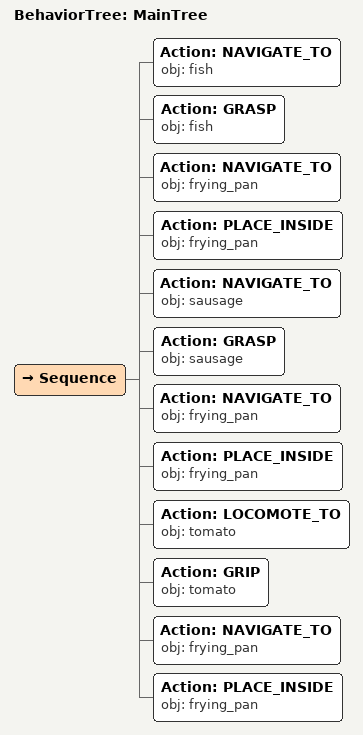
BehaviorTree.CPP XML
<root main_tree_to_execute="MainTree">
  <BehaviorTree ID="MainTree">
    <Sequence>
      <!-- Navigate to fish -->
      <Action ID="NAVIGATE_TO" obj="fish" />
      <!-- Grasp fish -->
      <Action ID="GRASP" obj="fish" />
      <!-- Navigate to frying_pan -->
      <Action ID="NAVIGATE_TO" obj="frying_pan" />
      <!-- Place inside frying_pan -->
      <Action ID="PLACE_INSIDE" obj="frying_pan" />
      <!-- Navigate to sausage -->
      <Action ID="NAVIGATE_TO" obj="sausage" />
      <!-- Grasp sausage -->
      <Action ID="GRASP" obj="sausage" />
      <!-- Navigate to frying_pan -->
      <Action ID="NAVIGATE_TO" obj="frying_pan" />
      <!-- Place inside frying_pan -->
      <Action ID="PLACE_INSIDE" obj="frying_pan" />
      <!-- Locomote to tomato -->
      <Action ID="LOCOMOTE_TO" obj="tomato" />
      <!-- Grip tomato -->
      <Action ID="GRIP" obj="tomato" />
      <!-- Navigate to frying_pan -->
      <Action ID="NAVIGATE_TO" obj="frying_pan" />
      <!-- Place inside frying_pan -->
      <Action ID="PLACE_INSIDE" obj="frying_pan" />
    </Sequence>
  </BehaviorTree>
</root>
